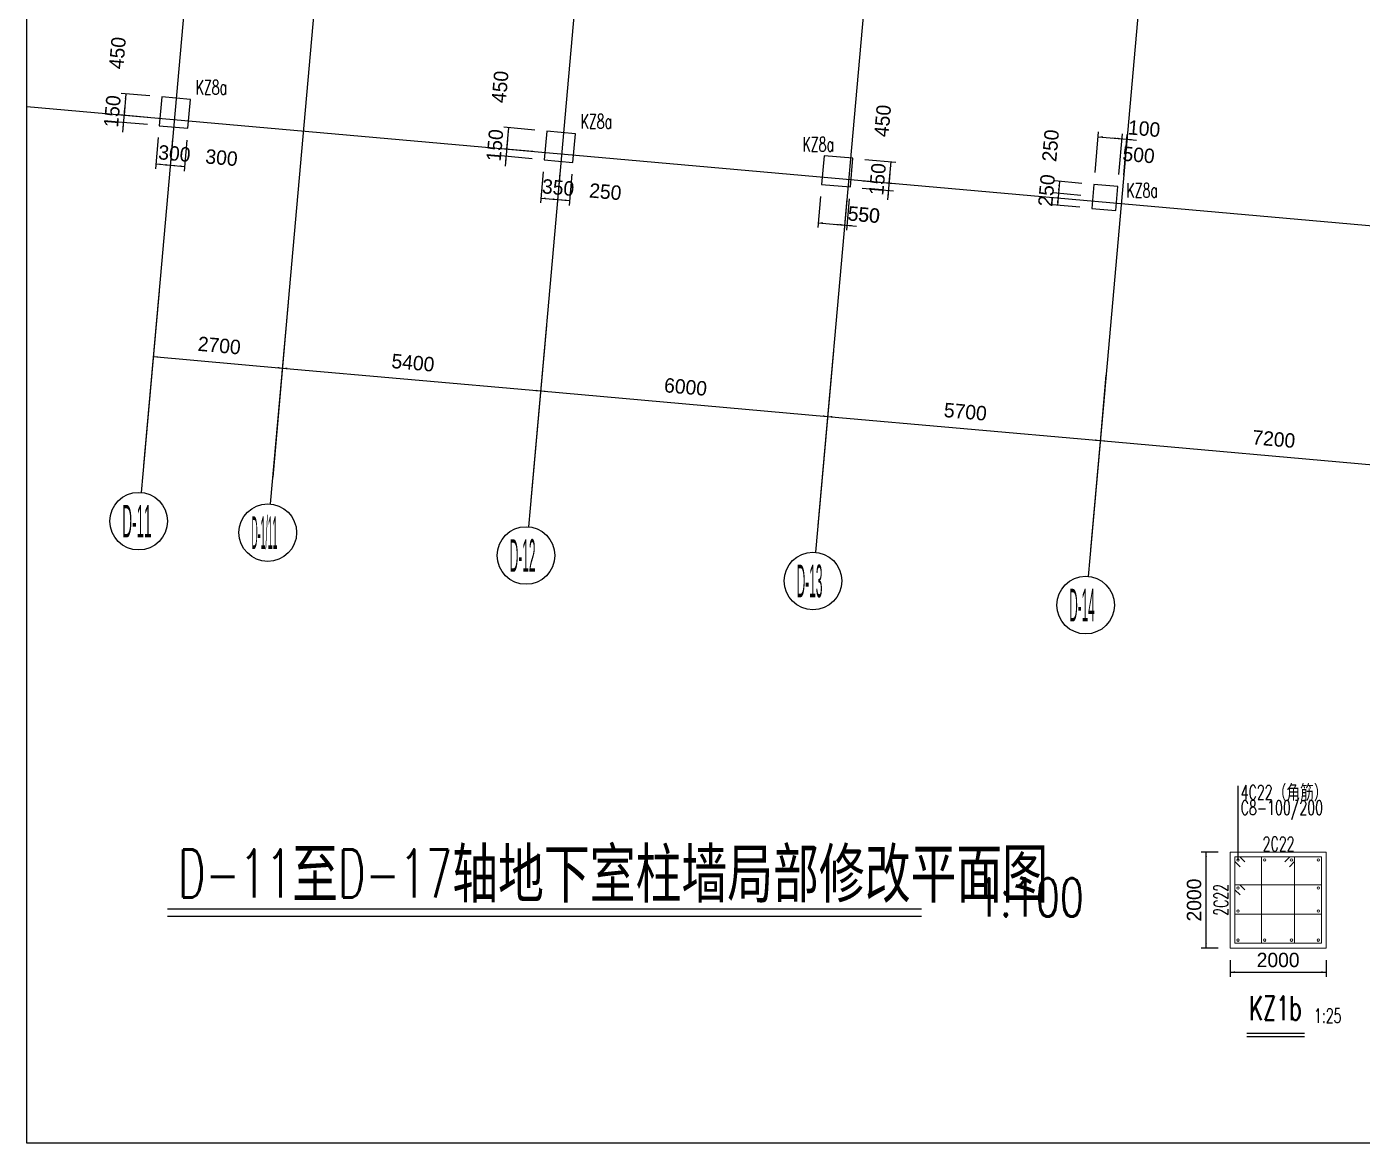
# Model space of a CAD drawing. Extents: x 19107 to 699106, y -67310 to 245688.
# Drawn here: x 19107 to 46924, y -67310 to -44053 of the extents above; entities that cross this region are included whole.
import ezdxf
from ezdxf.enums import TextEntityAlignment as Align

# ---------------------------------------------------------------- set-up
doc = ezdxf.new("R2010")
doc.units = 0
doc.header["$LTSCALE"] = 100
doc.header["$MEASUREMENT"] = 0
for name, color, linetype in [('22000', 2, 'Continuous'), ('COLU', 7, 'Continuous'), ('DIM', 3, 'Continuous'), ('DOTE', 253, 'Continuous'), ('L-AXIS', 3, 'Continuous'), ('NUM', 7, 'Continuous'), ('TEXT', 7, 'Continuous'), ('THICK', 6, 'Continuous'), ('THIN', 7, 'Continuous'), ('柱', 2, 'Continuous'), ('梁说明', 2, 'Continuous')]:
    doc.layers.add(name, color=color, linetype=linetype)
for name, color, linetype, lineweight in [('REIN', 6, 'Continuous', 18), ('Z-柱大样外框', 7, 'ByLayer', 18), ('Z-详图标注', 3, 'Continuous', 18)]:
    doc.layers.add(name, color=color, linetype=linetype, lineweight=lineweight)
doc.styles.add('hztxt', font='hztxt')
doc.styles.get("Standard").update_dxf_attribs({"font": 'standard'})
doc.dimstyles.get("Standard").update_dxf_attribs({"dimtxt": 300, "dimasz": 100, "dimexe": 100, "dimexo": 250, "dimgap": 100, "dimtad": 0, "dimtoh": 1, "dimdec": 0, "dimdsep": 46, "dimcen": 0.09, "dimclrt": 7, "dimadec": 0, "dimazin": 0, "dimtfac": 1, "dimtdec": 4, "dimtofl": 0, "dimtmove": 0, "dimatfit": 3, "dimfxl": 1, "dimtolj": 1, "dimtzin": 0, "dimarcsym": 0})

# ---------------------------------------------------------------- blocks, each defined once
blk = doc.blocks.new('*D2717')
at = {"layer": 'L-AXIS', "color": 0, "linetype": 'ByBlock', "lineweight": -2}
for p, q in [((24553, -49798), (24423, -51263)), ((29932, -50275), (29802, -51740)), ((24432, -51163), (29810, -51640))]:
    blk.add_line(p, q, dxfattribs=at)
for points in [[(24432, -51163), (24533, -51156), (24530, -51189)], [(29810, -51640), (29709, -51648), (29712, -51615)]]:
    blk.add_solid(points, dxfattribs=at)
at = {"layer": 'L-AXIS', "color": 7, "linetype": 'Continuous', "lineweight": -2, "insert": (27152, -51053), "char_height": 300, "width": 785, "attachment_point": 5, "rotation": 354.9316, "style": 'hztxt'}
blk.add_mtext('5400', dxfattribs=at)
blk = doc.blocks.new('*D2356')
at = {"layer": 'L-AXIS', "color": 0, "linetype": 'ByBlock', "lineweight": -2}
for p, q in [((21863, -49559), (21733, -51024)), ((24553, -49798), (24423, -51263)), ((21742, -50925), (24432, -51163))]:
    blk.add_line(p, q, dxfattribs=at)
for points in [[(21742, -50925), (21843, -50917), (21840, -50950)], [(24432, -51163), (24330, -51171), (24333, -51138)]]:
    blk.add_solid(points, dxfattribs=at)
at = {"layer": 'L-AXIS', "color": 7, "linetype": 'Continuous', "lineweight": -2, "insert": (23118, -50695), "char_height": 300, "width": 780, "attachment_point": 5, "rotation": 354.9316, "style": 'hztxt'}
blk.add_mtext('2700', dxfattribs=at)
blk = doc.blocks.new('*D270')
at = {"layer": 'L-AXIS', "color": 0, "linetype": 'ByBlock', "lineweight": -2}
for p, q in [((41586, -51309), (41456, -52774)), ((48758, -51945), (48628, -53410)), ((41465, -52674), (48637, -53310))]:
    blk.add_line(p, q, dxfattribs=at)
for points in [[(41465, -52674), (41566, -52666), (41563, -52699)], [(48637, -53310), (48535, -53318), (48538, -53285)]]:
    blk.add_solid(points, dxfattribs=at)
at = {"layer": 'L-AXIS', "color": 7, "linetype": 'Continuous', "lineweight": -2, "insert": (45082, -52643), "char_height": 300, "width": 780, "attachment_point": 5, "rotation": 354.9316, "style": 'hztxt'}
blk.add_mtext('7200', dxfattribs=at)
blk = doc.blocks.new('*D1246')
at = {"layer": 'L-AXIS', "color": 0, "linetype": 'ByBlock', "lineweight": -2}
for p, q in [((35908, -50805), (35778, -52270)), ((41586, -51309), (41456, -52774)), ((35787, -52170), (41465, -52674))]:
    blk.add_line(p, q, dxfattribs=at)
for points in [[(35787, -52170), (35888, -52163), (35885, -52196)], [(41465, -52674), (41364, -52682), (41367, -52649)]]:
    blk.add_solid(points, dxfattribs=at)
at = {"layer": 'L-AXIS', "color": 7, "linetype": 'Continuous', "lineweight": -2, "insert": (38657, -52074), "char_height": 300, "width": 780, "attachment_point": 5, "rotation": 354.9316, "style": 'hztxt'}
blk.add_mtext('5700', dxfattribs=at)
blk = doc.blocks.new('*D856')
at = {"layer": 'L-AXIS', "color": 0, "linetype": 'ByBlock', "lineweight": -2}
for p, q in [((29932, -50275), (29802, -51740)), ((35908, -50805), (35778, -52270)), ((29810, -51640), (35787, -52170))]:
    blk.add_line(p, q, dxfattribs=at)
for points in [[(29810, -51640), (29912, -51633), (29909, -51666)], [(35787, -52170), (35686, -52178), (35689, -52145)]]:
    blk.add_solid(points, dxfattribs=at)
at = {"layer": 'L-AXIS', "color": 7, "linetype": 'Continuous', "lineweight": -2, "insert": (32830, -51557), "char_height": 300, "width": 770, "attachment_point": 5, "rotation": 354.9316, "style": 'hztxt'}
blk.add_mtext('6000', dxfattribs=at)
blk = doc.blocks.new('*D4217')
at = {"layer": 'DIM', "color": 0, "linetype": 'ByBlock', "lineweight": -2}
for p, q in [((36523, -47264), (37171, -47321)), ((37040, -47661), (37089, -47113)), ((36510, -47413), (37158, -47471))]:
    blk.add_line(p, q, dxfattribs=at)
for points in [[(37071, -47313), (37063, -47212), (37097, -47215)], [(37058, -47462), (37066, -47563), (37032, -47560)]]:
    blk.add_solid(points, dxfattribs=at)
at = {"layer": 'DIM', "color": 7, "linetype": 'Continuous', "lineweight": -2, "insert": (36828, -47229), "char_height": 300, "width": 476.67, "attachment_point": 5, "rotation": 84.9316, "style": 'hztxt'}
blk.add_mtext('150', dxfattribs=at)
blk = doc.blocks.new('*D5170')
at = {"layer": 'DIM', "color": 0, "linetype": 'ByBlock', "lineweight": -2}
for p, q in [((36563, -46816), (37211, -46873)), ((37071, -47313), (37111, -46864)), ((36523, -47264), (37171, -47321))]:
    blk.add_line(p, q, dxfattribs=at)
for points in [[(37111, -46864), (37119, -46965), (37085, -46963)], [(37071, -47313), (37063, -47212), (37097, -47215)]]:
    blk.add_solid(points, dxfattribs=at)
at = {"layer": 'DIM', "color": 7, "linetype": 'Continuous', "lineweight": -2, "insert": (36935, -46014), "char_height": 300, "width": 576.67, "attachment_point": 5, "rotation": 84.9316, "style": 'hztxt'}
blk.add_mtext('450', dxfattribs=at)
blk = doc.blocks.new('*D3831')
at = {"layer": 'DIM', "color": 0, "linetype": 'ByBlock', "lineweight": -2}
for p, q in [((29690, -46206), (29043, -46149)), ((29142, -46158), (29102, -46606)), ((29650, -46654), (29003, -46597))]:
    blk.add_line(p, q, dxfattribs=at)
for points in [[(29142, -46158), (29150, -46259), (29117, -46256)], [(29102, -46606), (29095, -46505), (29128, -46508)]]:
    blk.add_solid(points, dxfattribs=at)
at = {"layer": 'DIM', "color": 7, "linetype": 'Continuous', "lineweight": -2, "insert": (28967, -45307), "char_height": 300, "width": 576.67, "attachment_point": 5, "rotation": 84.9316, "style": 'hztxt'}
blk.add_mtext('450', dxfattribs=at)
blk = doc.blocks.new('*D3453')
at = {"layer": 'DIM', "color": 0, "linetype": 'ByBlock', "lineweight": -2}
for p, q in [((29120, -46407), (29072, -46955)), ((29650, -46654), (29003, -46597)), ((29637, -46804), (28990, -46746))]:
    blk.add_line(p, q, dxfattribs=at)
for points in [[(29102, -46606), (29095, -46505), (29128, -46508)], [(29089, -46755), (29097, -46856), (29064, -46853)]]:
    blk.add_solid(points, dxfattribs=at)
at = {"layer": 'DIM', "color": 7, "linetype": 'Continuous', "lineweight": -2, "insert": (28859, -46523), "char_height": 300, "width": 476.67, "attachment_point": 5, "rotation": 84.9316, "style": 'hztxt'}
blk.add_mtext('150', dxfattribs=at)
blk = doc.blocks.new('*D1797')
at = {"layer": 'DIM', "color": 0, "linetype": 'ByBlock', "lineweight": -2}
for p, q in [((29864, -47075), (29807, -47722)), ((30213, -47106), (30155, -47753)), ((29815, -47623), (30164, -47654))]:
    blk.add_line(p, q, dxfattribs=at)
for points in [[(29815, -47623), (29916, -47615), (29914, -47648)], [(30164, -47654), (30063, -47662), (30066, -47628)]]:
    blk.add_solid(points, dxfattribs=at)
at = {"layer": 'DIM', "color": 7, "linetype": 'Continuous', "lineweight": -2, "insert": (30176, -47404), "char_height": 300, "width": 566.67, "attachment_point": 5, "rotation": 354.9316, "style": 'hztxt'}
blk.add_mtext('350', dxfattribs=at)
blk = doc.blocks.new('*D1403')
at = {"layer": 'DIM', "color": 0, "linetype": 'ByBlock', "lineweight": -2}
for p, q in [((30213, -47106), (30155, -47753)), ((30462, -47128), (30404, -47775)), ((30164, -47654), (30413, -47676))]:
    blk.add_line(p, q, dxfattribs=at)
for points in [[(30164, -47654), (30265, -47646), (30262, -47679)], [(30413, -47676), (30312, -47684), (30315, -47650)]]:
    blk.add_solid(points, dxfattribs=at)
at = {"layer": 'DIM', "color": 7, "linetype": 'Continuous', "lineweight": -2, "insert": (31159, -47491), "char_height": 300, "width": 566.67, "attachment_point": 5, "rotation": 354.9316, "style": 'hztxt'}
blk.add_mtext('250', dxfattribs=at)
blk = doc.blocks.new('*D120')
at = {"layer": 'DIM', "color": 0, "linetype": 'ByBlock', "lineweight": -2}
for p, q in [((21672, -45495), (21074, -45442)), ((21173, -45451), (21134, -45899)), ((21632, -45943), (21034, -45890))]:
    blk.add_line(p, q, dxfattribs=at)
for points in [[(21173, -45451), (21181, -45552), (21148, -45549)], [(21134, -45899), (21126, -45798), (21159, -45801)]]:
    blk.add_solid(points, dxfattribs=at)
at = {"layer": 'DIM', "color": 7, "linetype": 'Continuous', "lineweight": -2, "insert": (20998, -44601), "char_height": 300, "width": 576.67, "attachment_point": 5, "rotation": 84.9316, "style": 'hztxt'}
blk.add_mtext('450', dxfattribs=at)
blk = doc.blocks.new('*D1075')
at = {"layer": 'DIM', "color": 0, "linetype": 'ByBlock', "lineweight": -2}
for p, q in [((21632, -45943), (21034, -45890)), ((21151, -45700), (21103, -46248)), ((21619, -46093), (21021, -46040))]:
    blk.add_line(p, q, dxfattribs=at)
for points in [[(21134, -45899), (21126, -45798), (21159, -45801)], [(21120, -46049), (21128, -46150), (21095, -46147)]]:
    blk.add_solid(points, dxfattribs=at)
at = {"layer": 'DIM', "color": 7, "linetype": 'Continuous', "lineweight": -2, "insert": (20890, -45816), "char_height": 300, "width": 476.67, "attachment_point": 5, "rotation": 84.9316, "style": 'hztxt'}
blk.add_mtext('150', dxfattribs=at)
blk = doc.blocks.new('*D1374')
at = {"layer": 'DIM', "color": 0, "linetype": 'ByBlock', "lineweight": -2}
for p, q in [((21845, -46364), (21788, -47011)), ((22144, -46390), (22087, -47038)), ((21797, -46912), (22096, -46938))]:
    blk.add_line(p, q, dxfattribs=at)
for points in [[(21797, -46912), (21898, -46904), (21895, -46937)], [(22096, -46938), (21995, -46946), (21998, -46913)]]:
    blk.add_solid(points, dxfattribs=at)
at = {"layer": 'DIM', "color": 7, "linetype": 'Continuous', "lineweight": -2, "insert": (22183, -46695), "char_height": 300, "width": 566.67, "attachment_point": 5, "rotation": 354.9316, "style": 'hztxt'}
blk.add_mtext('300', dxfattribs=at)
blk = doc.blocks.new('*D1004')
at = {"layer": 'DIM', "color": 0, "linetype": 'ByBlock', "lineweight": -2}
for p, q in [((22144, -46390), (22087, -47038)), ((22443, -46417), (22386, -47064)), ((22096, -46938), (22395, -46965))]:
    blk.add_line(p, q, dxfattribs=at)
for points in [[(22096, -46938), (22197, -46930), (22194, -46964)], [(22395, -46965), (22293, -46972), (22296, -46939)]]:
    blk.add_solid(points, dxfattribs=at)
at = {"layer": 'DIM', "color": 7, "linetype": 'Continuous', "lineweight": -2, "insert": (23165, -46782), "char_height": 300, "width": 566.67, "attachment_point": 5, "rotation": 354.9316, "style": 'hztxt'}
blk.add_mtext('300', dxfattribs=at)
blk = doc.blocks.new('*D2269')
at = {"layer": 'DIM', "color": 0, "linetype": 'ByBlock', "lineweight": -2}
for p, q in [((41357, -47091), (41431, -46244)), ((41423, -46344), (41921, -46387)), ((41855, -47135), (41929, -46288))]:
    blk.add_line(p, q, dxfattribs=at)
for points in [[(41423, -46344), (41524, -46336), (41521, -46369)], [(41921, -46387), (41820, -46395), (41823, -46362)]]:
    blk.add_solid(points, dxfattribs=at)
at = {"layer": 'DIM', "color": 7, "linetype": 'Continuous', "lineweight": -2, "insert": (42266, -46725), "char_height": 300, "width": 566.67, "attachment_point": 5, "rotation": 355, "style": 'hztxt'}
blk.add_mtext('500', dxfattribs=at)
blk = doc.blocks.new('*D5169')
at = {"layer": 'DIM', "color": 0, "linetype": 'ByBlock', "lineweight": -2}
for p, q in [((41086, -47317), (40517, -47267)), ((40617, -47276), (40595, -47525)), ((41064, -47566), (40495, -47516))]:
    blk.add_line(p, q, dxfattribs=at)
for points in [[(40617, -47276), (40625, -47377), (40591, -47374)], [(40595, -47525), (40587, -47424), (40620, -47427)]]:
    blk.add_solid(points, dxfattribs=at)
at = {"layer": 'DIM', "color": 7, "linetype": 'Continuous', "lineweight": -2, "insert": (40432, -46530), "char_height": 300, "width": 566.67, "attachment_point": 5, "rotation": 84.9316, "style": 'hztxt'}
blk.add_mtext('250', dxfattribs=at)
blk = doc.blocks.new('*D558')
at = {"layer": 'DIM', "color": 0, "linetype": 'ByBlock', "lineweight": -2}
for p, q in [((41064, -47566), (40495, -47516)), ((40595, -47525), (40573, -47774)), ((41042, -47815), (40473, -47765))]:
    blk.add_line(p, q, dxfattribs=at)
for points in [[(40595, -47525), (40603, -47626), (40569, -47623)], [(40573, -47774), (40565, -47673), (40598, -47676)]]:
    blk.add_solid(points, dxfattribs=at)
at = {"layer": 'DIM', "color": 7, "linetype": 'Continuous', "lineweight": -2, "insert": (40349, -47463), "char_height": 300, "width": 566.67, "attachment_point": 5, "rotation": 84.9316, "style": 'hztxt'}
blk.add_mtext('250', dxfattribs=at)
blk = doc.blocks.new('*D4808')
at = {"layer": 'DIM', "color": 0, "linetype": 'ByBlock', "lineweight": -2}
for p, q in [((41723, -46370), (42221, -46414)), ((41856, -47135), (41931, -46288)), ((41955, -47143), (42030, -46297))]:
    blk.add_line(p, q, dxfattribs=at)
for points in [[(41922, -46388), (41821, -46395), (41824, -46362)], [(42021, -46396), (42123, -46389), (42120, -46422)]]:
    blk.add_solid(points, dxfattribs=at)
at = {"layer": 'DIM', "color": 7, "linetype": 'Continuous', "lineweight": -2, "insert": (42381, -46177), "char_height": 300, "width": 476.67, "attachment_point": 5, "rotation": 354.9316, "style": 'hztxt'}
blk.add_mtext('100', dxfattribs=at)
blk = doc.blocks.new('*D2935')
at = {"layer": 'DIM', "color": 0, "linetype": 'ByBlock', "lineweight": -2}
for p, q in [((36189, -47636), (36132, -48283)), ((36239, -47640), (36182, -48288)), ((35941, -48166), (36390, -48206))]:
    blk.add_line(p, q, dxfattribs=at)
for points in [[(36141, -48184), (36039, -48192), (36042, -48158)], [(36190, -48188), (36291, -48181), (36288, -48214)]]:
    blk.add_solid(points, dxfattribs=at)
at = {"layer": 'DIM', "color": 7, "linetype": 'Continuous', "lineweight": -2, "insert": (36650, -47978), "char_height": 300, "width": 353.33, "attachment_point": 5, "rotation": 354.9316, "style": 'hztxt'}
blk.add_mtext('50', dxfattribs=at)
blk = doc.blocks.new('*D3877')
at = {"layer": 'DIM', "color": 0, "linetype": 'ByBlock', "lineweight": -2}
for p, q in [((35641, -47587), (35584, -48235)), ((36189, -47636), (36132, -48283)), ((35593, -48135), (36141, -48184))]:
    blk.add_line(p, q, dxfattribs=at)
for points in [[(35593, -48135), (35694, -48128), (35691, -48161)], [(36141, -48184), (36039, -48192), (36042, -48158)]]:
    blk.add_solid(points, dxfattribs=at)
at = {"layer": 'DIM', "color": 7, "linetype": 'Continuous', "lineweight": -2, "insert": (36544, -47969), "char_height": 300, "width": 566.67, "attachment_point": 5, "rotation": 354.9316, "style": 'hztxt'}
blk.add_mtext('550', dxfattribs=at)
blk = doc.blocks.new('_AXISO')
blk.add_circle((0, 0), 0.5)
blk = doc.blocks.new('*D1432')
at = {"layer": 'Z-详图标注', "color": 0, "linetype": 'ByBlock', "lineweight": -2}
for p, q in [((44171, -63494), (44171, -63844)), ((46171, -63494), (46171, -63844)), ((44171, -63744), (46171, -63744))]:
    blk.add_line(p, q, dxfattribs=at)
for points in [[(44171, -63744), (44271, -63728), (44271, -63761)], [(46171, -63744), (46071, -63761), (46071, -63728)]]:
    blk.add_solid(points, dxfattribs=at)
at = {"layer": 'Z-详图标注', "color": 7, "linetype": 'Continuous', "lineweight": -2, "insert": (45171, -63494), "char_height": 300, "width": 780, "attachment_point": 5, "style": 'hztxt'}
blk.add_mtext('2000', dxfattribs=at)
blk = doc.blocks.new('*D1073')
at = {"layer": 'Z-详图标注', "color": 0, "linetype": 'ByBlock', "lineweight": -2}
for p, q in [((43921, -61244), (43571, -61244)), ((43671, -63244), (43671, -61244)), ((43921, -63244), (43571, -63244))]:
    blk.add_line(p, q, dxfattribs=at)
for points in [[(43671, -61244), (43688, -61344), (43655, -61344)], [(43671, -63244), (43655, -63144), (43688, -63144)]]:
    blk.add_solid(points, dxfattribs=at)
at = {"layer": 'Z-详图标注', "color": 7, "linetype": 'Continuous', "lineweight": -2, "insert": (43421, -62244), "char_height": 300, "width": 780, "attachment_point": 5, "rotation": 90, "style": 'hztxt'}
blk.add_mtext('2000', dxfattribs=at)

msp = doc.modelspace()

# ---------------------------------------------------------------- linework, layer by layer
at = {"layer": '22000', "linetype": 'Continuous'}
msp.add_lwpolyline([(19106.5, -30469.4), (61331.1, -30469.4), (61331.1, -67310.5), (19106.5, -67310.5)], close=True, dxfattribs=at)
at = {"layer": 'COLU', "color": 30}
for points in [[(21867.5, -46114.8), (22465.2, -46167.8), (22518.2, -45570.2), (21920.5, -45517.2)], [(29886.1, -46826), (30483.7, -46879), (30536.7, -46281.3), (29939.1, -46228.3)], [(35663.4, -47338.4), (36261, -47391.4), (36314, -46793.7), (35716.4, -46740.7)], [(41291.3, -47837.5), (41789.3, -47881.7), (41833.5, -47383.7), (41335.5, -47339.5)]]:
    msp.add_lwpolyline(points, close=True, dxfattribs=at)
at = {"layer": 'DOTE'}
for p, q in [((23556.3, -30469.4), (21885.3, -49310.3)), ((26266.9, -30469.4), (24574.7, -49548.8)), ((31688.1, -30469.4), (29953.6, -50025.9)), ((37711.7, -30469.4), (35930.2, -50556)), ((43434, -30469.4), (41607.9, -51059.5)), ((61200.9, -49452.7), (19106.5, -45719.4))]:
    msp.add_line(p, q, dxfattribs=at)
at = {"layer": 'L-AXIS'}
for p, q in [((21885.3, -49310.3), (21540.7, -53196)), ((24574.7, -49548.8), (24230.1, -53434.5)), ((21835.8, -49868.5), (21491.2, -53754.1)), ((29953.6, -50025.9), (29609, -53911.5)), ((24525.2, -50107), (24180.6, -53992.7)), ((29904.1, -50584.1), (29559.5, -54469.7)), ((35930.2, -50556), (35585.5, -54441.6)), ((35880.7, -51114.2), (35536, -54999.8)), ((41607.9, -51059.5), (41263.3, -54945.2)), ((41558.4, -51617.7), (41213.8, -55503.4))]:
    msp.add_line(p, q, dxfattribs=at)
at = {"layer": 'REIN', "color": 6}
for points in [[(44377.5, -61550.3), (44271.5, -61444.2), (44271.5, -61344.2), (46071.5, -61344.2), (46071.5, -63144.2), (44271.5, -63144.2), (44271.5, -61344.2), (44371.5, -61344.2), (44477.5, -61450.3)], [(45308.7, -61450.3), (45414.8, -61344.2), (45514.8, -61344.2), (45514.8, -63144.2), (44828.1, -63144.2), (44828.1, -61344.2), (45514.8, -61344.2), (45514.8, -61444.2), (45408.7, -61550.3)], [(44377.5, -62134.4), (44271.5, -62028.4), (44271.5, -61928.4), (46071.5, -61928.4), (46071.5, -62538.1), (44271.5, -62538.1), (44271.5, -61928.4), (44371.5, -61928.4), (44477.5, -62034.4)]]:
    msp.add_lwpolyline(points, dxfattribs=at)
for points in [[(44311.5, -61409.2, 1), (44361.5, -61409.2, 1)], [(44868.1, -61409.2, 1), (44918.1, -61409.2, 1)], [(45424.8, -61409.2, 1), (45474.8, -61409.2, 1)], [(45981.5, -61409.2, 1), (46031.5, -61409.2, 1)], [(44311.5, -61993.4, 1), (44361.5, -61993.4, 1)], [(45981.5, -61993.4, 1), (46031.5, -61993.4, 1)], [(44311.5, -62473.1, 1), (44361.5, -62473.1, 1)], [(45981.5, -62473.1, 1), (46031.5, -62473.1, 1)], [(44311.5, -63079.2, 1), (44361.5, -63079.2, 1)], [(44868.1, -63079.2, 1), (44918.1, -63079.2, 1)], [(45424.8, -63079.2, 1), (45474.8, -63079.2, 1)], [(45981.5, -63079.2, 1), (46031.5, -63079.2, 1)]]:
    msp.add_lwpolyline(points, format="xyb", close=True, dxfattribs=at)
at = {"layer": 'THICK'}
msp.add_lwpolyline([(44517.3, -65019.4), (45717.3, -65019.4)], dxfattribs=at)
at = {"layer": 'THIN'}
msp.add_line((44517.3, -65084.4), (45717.3, -65084.4), dxfattribs=at)
at = {"layer": 'Z-柱大样外框'}
msp.add_lwpolyline([(46171.5, -61244.2), (46171.5, -63244.2), (44171.5, -63244.2), (44171.5, -61244.2)], close=True, dxfattribs=at)
at = {"layer": '柱'}
msp.add_line((44332.3, -59864.9), (44332.3, -61409.2), dxfattribs=at)
at = {"layer": '梁说明'}
for points in [[(37740.6, -62433.9), (22038.3, -62433.9)], [(37740.6, -62583.9), (22038.3, -62583.9)]]:
    msp.add_lwpolyline(points, dxfattribs=at)

# ---------------------------------------------------------------- block references
at = {"layer": 'L-AXIS'}
ref = msp.add_blockref('_AXISO', (21438.2, -54351.8), dxfattribs=dict(at, xscale=1199.999999999997, yscale=1200, rotation=359.999645787379))
ref.add_attrib('A', 'D-11', (21098.8, -54691.2), dxfattribs={"height": 678.82, "style": 'hztxt', "width": 0.308824})
ref = msp.add_blockref('_AXISO', (24127.6, -54590.3), dxfattribs=dict(at, xscale=1199.999999999997, yscale=1200, rotation=359.999645787379))
ref.add_attrib('A', 'D-1/11', (23788.2, -54929.7), dxfattribs={"height": 678.82, "style": 'hztxt', "width": 0.198113})
ref = msp.add_blockref('_AXISO', (29506.5, -55067.4), dxfattribs=dict(at, xscale=1199.999999999997, yscale=1200, rotation=359.999645787379))
ref.add_attrib('A', 'D-12', (29167.1, -55406.8), dxfattribs={"height": 678.82, "style": 'hztxt', "width": 0.272727})
ref = msp.add_blockref('_AXISO', (35483, -55597.4), dxfattribs=dict(at, xscale=1199.999999999997, yscale=1200, rotation=359.999645787379))
ref.add_attrib('A', 'D-13', (35143.6, -55936.9), dxfattribs={"height": 678.82, "style": 'hztxt', "width": 0.272727})
ref = msp.add_blockref('_AXISO', (41160.7, -56101), dxfattribs=dict(at, xscale=1199.999999999997, yscale=1200, rotation=359.999645787379))
ref.add_attrib('A', 'D-14', (40821.3, -56440.4), dxfattribs={"height": 678.82, "style": 'hztxt', "width": 0.269231})

# ---------------------------------------------------------------- texts
at = {"layer": 'NUM', "color": 200, "width": 0.7}
for p in [(22624.3, -45464.1), (30642.8, -46175.3), (35264.7, -46650.6), (42010.7, -47609.3)]:
    msp.add_text('KZ8a', height=300, dxfattribs=at).set_placement(p)
at = {"layer": 'TEXT', "width": 0.7}
msp.add_text('KZ1b', height=500, dxfattribs=at).set_placement((45117.3, -64894.4), align=Align.BOTTOM_CENTER)
msp.add_text('1:25', height=300, dxfattribs=at).set_placement((45917.3, -64894.4), align=Align.BOTTOM_LEFT)
at = {"layer": '柱', "width": 0.7}
for s, p in [('4C22（角筋）', (44392.3, -59851)), ('C8-100/200', (44392.3, -60171.9))]:
    msp.add_text(s, height=300, dxfattribs=at).set_placement(p, align=Align.TOP_LEFT)
msp.add_text('2C22', height=300, dxfattribs=at).set_placement((44849.4, -61224))
msp.add_text('2C22', height=300, rotation=90, dxfattribs=at).set_placement((44133.8, -62570.4))
at = {"layer": '梁说明', "width": 0.7}
msp.add_text('D-11至D-17轴地下室柱墙局部修改平面图', height=1000, rotation=360, dxfattribs=at).set_placement((22257.7, -62187.8))
at = {"layer": '梁说明', "width": 0.8}
msp.add_text('1:100', height=800, dxfattribs=at).set_placement((38875.3, -62589.8))

# ---------------------------------------------------------------- dimensions: what is measured, and where the dimension line sits
at = {"layer": 'DIM', "color": 200}
for p1, p2, distance, picture, middle in [((21920.5, -45517.2), (21880.8, -45965.4), -750, '*D120', (20943.7, -45211.6)), ((29939.1, -46228.3), (29899.3, -46676.6), -800, '*D3831', (28912.4, -45918.3)), ((21880.8, -45965.4), (21867.5, -46114.8), -750, '*D1075', (20853.6, -46227.6)), ((36274.3, -47242), (36314, -46793.7), -800, '*D5170', (36881.2, -46625.1)), ((21867.5, -46114.8), (22166.4, -46141.3), -800, '*D1374', (21651.5, -46647.8)), ((22166.4, -46141.3), (22465.2, -46167.8), -800, '*D1004', (22633.8, -46734.9)), ((41833.5, -47383.7), (41933.1, -47392.5), 1000, '*D4808', (41993.7, -46143)), ((29899.3, -46676.6), (29886.1, -46826), -800, '*D3453', (28822.3, -46934.4)), ((41335.5, -47339.5), (41313.4, -47588.5), -721.4, '*D5169', (40387.1, -47036.4)), ((29886.1, -46826), (30234.7, -46856.9), -800, '*D1797', (29620.2, -47354.6)), ((30234.7, -46856.9), (30483.7, -46879), -800, '*D1403', (30652.3, -47446.1)), ((36261, -47391.4), (36274.3, -47242), -800, '*D4217', (36791, -47641.1)), ((35663.4, -47338.4), (36211.2, -47387), -800, '*D3877', (35888.7, -47910.5)), ((36211.2, -47387), (36261, -47391.4), -800, '*D2935', (36349.2, -47951.4))]:
    dim = msp.add_aligned_dim(p1=p1, p2=p2, distance=distance, dimstyle='Standard', dxfattribs=at)
    dim.commit()
    dim.dimension.update_dxf_attribs({"geometry": picture, "text_midpoint": middle})
for base, p1, p2, angle, picture, middle in [((41920.7, -46387.2), (41335.4, -47340.1), (41833.5, -47383.7), 355, '*D2269', (41634.8, -46670.1)), ((40572.7, -47773.8), (41313.4, -47588.5), (41291.3, -47837.5), 84.93165, '*D558', (40304.4, -47968.9))]:
    dim = msp.add_linear_dim(base=base, p1=p1, p2=p2, angle=angle, dimstyle='Standard', dxfattribs=at)
    dim.commit()
    dim.dimension.update_dxf_attribs({"geometry": picture, "text_midpoint": middle})
at = {"layer": 'L-AXIS'}
for base, p1, p2, picture, middle in [((24431.6, -51163.3), (21885.3, -49310.3), (24574.7, -49548.8), '*D2356', (23117.8, -50695.4)), ((29810.4, -51640.3), (24574.7, -49548.8), (29953.6, -50025.9), '*D2717', (27151.9, -51053.2)), ((35787, -52170.4), (29953.6, -50025.9), (35930.2, -50556), '*D856', (32829.6, -51556.7)), ((41464.7, -52673.9), (35930.2, -50556), (41607.9, -51059.5), '*D1246', (38656.8, -52073.5)), ((48636.5, -53310), (41607.9, -51059.5), (48779.7, -51695.6), '*D270', (45081.5, -52643.4))]:
    dim = msp.add_linear_dim(base=base, p1=p1, p2=p2, angle=354.93165, dimstyle='Standard', dxfattribs=at)
    dim.commit()
    dim.dimension.update_dxf_attribs({"geometry": picture, "text_midpoint": middle})
at = {"layer": 'Z-详图标注'}
dim = msp.add_linear_dim(base=(43671.5, -61244.2), p1=(44171.5, -63244.2), p2=(44171.5, -61244.2), angle=90, dimstyle='Standard', dxfattribs=at)
dim.commit()
dim.dimension.update_dxf_attribs({"geometry": '*D1073', "text_midpoint": (43421.5, -62244.2)})
dim = msp.add_linear_dim(base=(46171.5, -63744.2), p1=(44171.5, -63244.2), p2=(46171.5, -63244.2), dimstyle='Standard', dxfattribs=at)
dim.commit()
dim.dimension.update_dxf_attribs({"geometry": '*D1432', "text_midpoint": (45171.5, -63494.2)})

doc.saveas('drawing.dxf')
